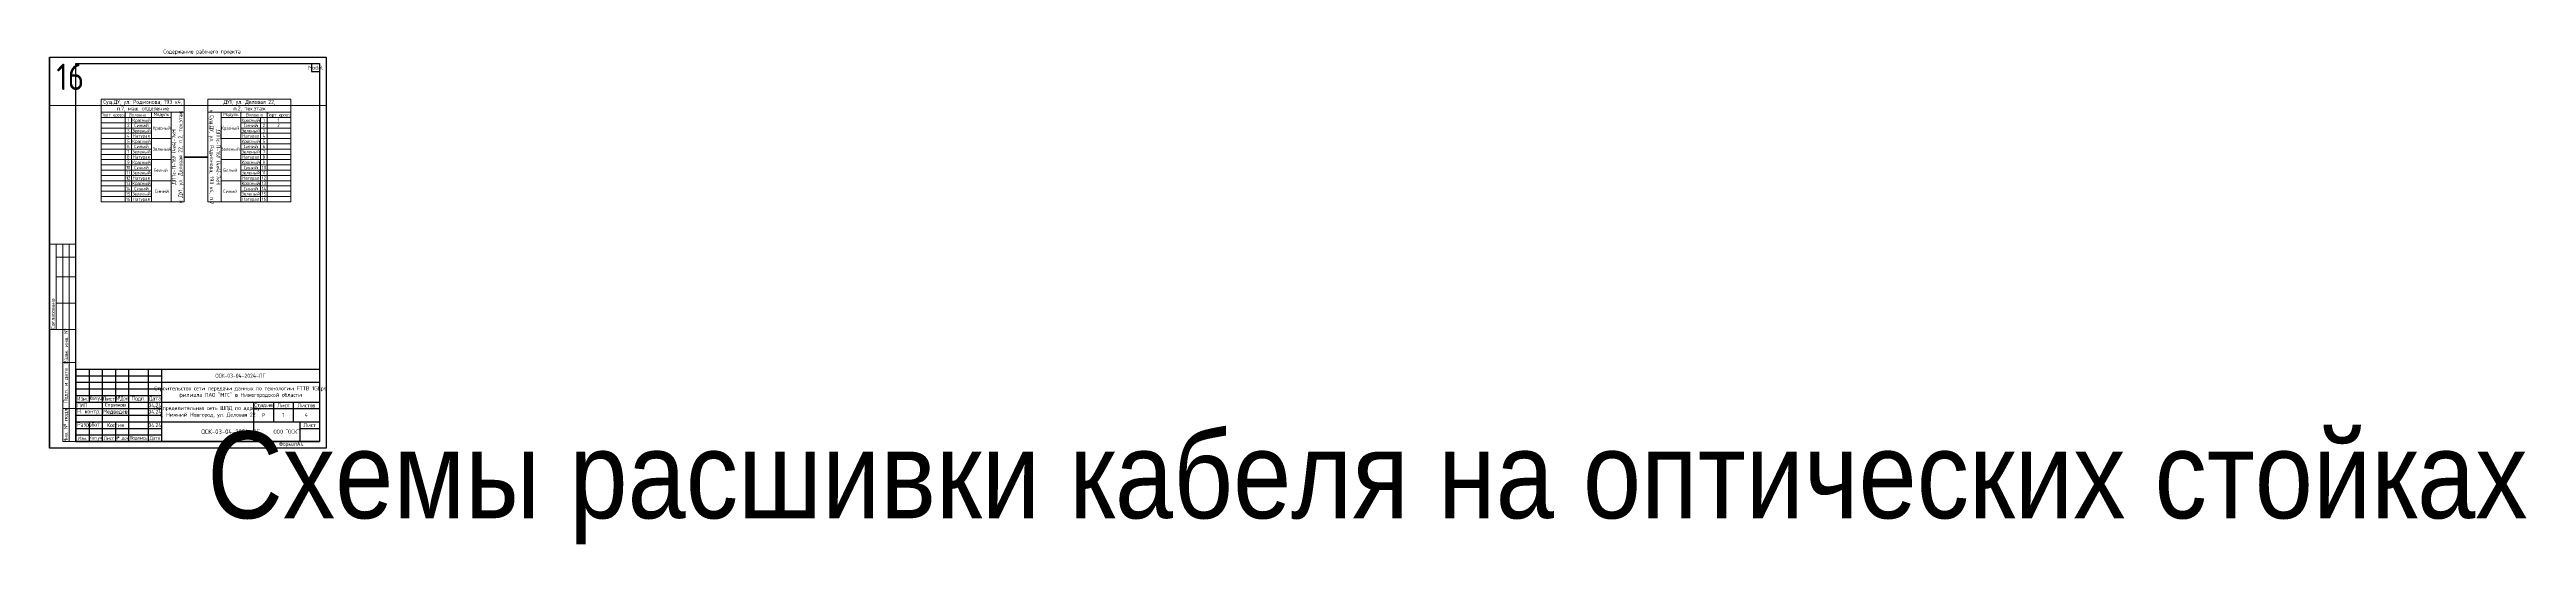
# Paper-space layout '16' of a CAD drawing. Extents: x 0 to 1881, y -73 to 303.
# The model-space entities are those that its viewports show. They can reach past a viewport. Long polylines and large blocks are cut down to what shows.
import ezdxf
from ezdxf.enums import TextEntityAlignment as Align

# ---------------------------------------------------------------- set-up
doc = ezdxf.new("R2018")
doc.units = 0
doc.header["$MEASUREMENT"] = 0
doc.layers.get('0').update_dxf_attribs({"linetype": 'CONTINUOUS'})
doc.layers.get('Defpoints').update_dxf_attribs({"linetype": 'CONTINUOUS'})
doc.layers.add('ВЭ', color=1, linetype='CONTINUOUS')
doc.styles.get("Standard").update_dxf_attribs({"font": ''})
doc.styles.add('мой', font='', dxfattribs={"width": 0.9, "height": 3})
doc.styles.get('Standard').set_extended_font_data('GOST Common')
doc.styles.get('мой').set_extended_font_data('GOST Common')

# ---------------------------------------------------------------- blocks, each defined once
blk = doc.blocks.new('*T52')
at = {"color": 0, "linetype": 'ByBlock', "lineweight": -2, "transparency": 16777216}
for p, q in [((0, 0), (6, 0)), ((0, 0), (0, -6)), ((6, 0), (6, -6)), ((0, -6), (6, -6))]:
    blk.add_line(p, q, dxfattribs=at)
blk = doc.blocks.new('*T50')
at = {"color": 0, "linetype": 'ByBlock', "lineweight": -2, "transparency": 16777216}
for p, q in [((0, 0), (185, 0)), ((0, 0), (0, -55)), ((10, 0), (10, -25)), ((20, 0), (20, -55)), ((30, 0), (30, -25)), ((40, 0), (40, -55)), ((55, 0), (55, -55)), ((65, 0), (65, -55)), ((185, 0), (185, -55)), ((0, -5), (65, -5)), ((0, -10), (185, -10)), ((0, -15), (65, -15)), ((0, -20), (65, -20)), ((0, -25), (185, -25)), ((0, -30), (65, -30)), ((0, -35), (65, -35)), ((135, -25), (135, -55)), ((135, -30), (185, -30)), ((150, -25), (150, -40)), ((165, -25), (165, -40)), ((0, -40), (185, -40)), ((0, -45), (65, -45)), ((0, -50), (65, -50)), ((0, -55), (185, -55))]:
    blk.add_line(p, q, dxfattribs=at)
at = {"color": 0, "transparency": 16777216, "char_height": 3, "style": 'мой'}
for s, insert, width, attachment_point in [('Строительство сети передачи данных по технологии FTTB 1Gbps филиала ПАО "МТС" в Нижегородской области', (125, -17.5), 119, 5), ('ОСК-03-04-2024-ЛГ', (125, -5), 119, 5), ('ГИП', (1, -27.5), 18, 4), ('Н. контр.', (1, -32.5), 18, 4), ('Изм.', (5, -22.5), 10, 5), ('{\\W0.7;Кол.уч}', (15, -22.5), 10, 5), ('Лист', (25, -22.5), 9, 5), ('Медведев', (30, -32.5), 19, 5), ('Стрижов', (30, -27.5), 19, 5), ('{\\W0.75;№Док}', (35, -22.5), 10, 5), ('Подп.', (47.5, -22.5), 15, 5), ('Дата', (60, -22.5), 10, 5), ('04.24', (60, -27.5), 9, 5), ('04.24', (60, -32.5), 9, 5), ('Распределительная сеть ШПД по адресу: г. Нижний Новгород, ул. Деловая 22 ', (100, -32.5), 69, 5), ('Стадия', (142.5, -27.5), 14, 5), ('Р', (142.5, -35), 14, 5), ('Лист', (157.5, -27.5), 14, 5), ('Листов', (175, -27.5), 19, 5), ('Разработ.', (1, -42.5), 18, 4), ('Костив', (30, -42.5), 19, 5), ('04.24', (60, -42.5), 9, 5), ('ООО "ОСК"', (160, -47.5), 49, 5)]:
    blk.add_mtext(s, dxfattribs=dict(at, insert=insert, width=width, attachment_point=attachment_point))
blk = doc.blocks.new('*T51')
at = {"color": 0, "linetype": 'ByBlock', "lineweight": 30, "transparency": 16777216}
for p, q in [((0, 0), (185, 0)), ((0, 0), (0, -15)), ((10, 0), (10, -15)), ((20, 0), (20, -15)), ((30, 0), (30, -15)), ((40, 0), (40, -15)), ((55, 0), (55, -15)), ((65, 0), (65, -15)), ((185, 0), (185, -15)), ((0, -15), (185, -15))]:
    blk.add_line(p, q, dxfattribs=at)
at = {"color": 0, "linetype": 'ByBlock', "lineweight": -2, "transparency": 16777216}
for p, q in [((170, 0), (170, -15)), ((0, -5), (65, -5)), ((0, -10), (65, -10)), ((170, -5), (185, -5))]:
    blk.add_line(p, q, dxfattribs=at)
at = {"color": 0, "lineweight": 18, "transparency": 16777216, "attachment_point": 5, "style": 'мой'}
for s, insert, char_height, width in [('Изм.', (5, -12.5), 2.5, 9), ('Кол.уч', (15, -12.5), 2.5, 9), ('Лист', (25, -12.5), 2.5, 9), ('№ док', (35, -12.5), 2.5, 9), ('Подпись', (47.5, -12.5), 2.5, 14), ('Дата', (60, -12.5), 2.5, 9), ('ОСК-03-04-2024-ЛГ', (117.5, -7.5), 3.5, 104), ('Лист', (177.5, -2.5), 3, 14)]:
    blk.add_mtext(s, dxfattribs=dict(at, insert=insert, char_height=char_height, width=width))
blk = doc.blocks.new('*U49')
at = {"lineweight": 13}
for p, q in [((0, 90), (0, 155)), ((0, 155), (20, 155)), ((5, 90), (5, 155)), ((10, 90), (10, 155)), ((15, 90), (15, 155)), ((20, 90), (20, 155)), ((5, 145), (20, 145)), ((5, 130), (20, 130)), ((5, 110), (20, 110)), ((0, 90), (20, 90)), ((10, 5), (10, 90)), ((10, 90), (20, 90)), ((15, 5), (15, 90)), ((20, 5), (20, 90)), ((10, 65), (20, 65)), ((10, 30), (20, 30)), ((10, 5), (20, 5)), ((10, 5), (10, 5))]:
    blk.add_line(p, q, dxfattribs=at)
at = {"color": 8, "lineweight": 0}
blk.add_line((0, 90), (0, 90), dxfattribs=at)
for points in [[(0, 297), (210, 297), (210, 0), (0, 0)], [(20, 292), (205, 292), (205, 5), (20, 5)]]:
    blk.add_lwpolyline(points, close=True)
for name, p in [('*T52', (199, 292)), ('*T50', (20, 60)), ('*T51', (20, 20))]:
    blk.add_blockref(name, p)
at = {"lineweight": 9, "insert": (2.5, 90.5), "char_height": 3, "width": 64, "attachment_point": 4, "rotation": 90, "style": 'мой'}
blk.add_mtext('{\\C256;Согласовано}', dxfattribs=at)
at = {"lineweight": 13, "char_height": 3, "attachment_point": 5, "rotation": 90, "style": 'мой'}
for s, insert, width in [('Взам. инв. №', (12.5, 77.5), 24), ('Подп. и дата', (12.5, 47.5), 34), ('Инв. № подл.', (12.5, 17.5), 24)]:
    blk.add_mtext(s, dxfattribs=dict(at, insert=insert, width=width))
at = {"insert": (174.2, 4.5), "char_height": 3, "width": 40.585, "attachment_point": 1, "style": 'мой'}
blk.add_mtext('Формат', dxfattribs=at)
at = {"style": 'мой', "width": 0.9}
for tag, p in [('лист', (202, 289)), ('НОМЕР_ЛИСТА', (177.5, 25.3)), ('К_ЛИСТОВ', (195, 25.3))]:
    blk.add_attdef(tag, text='', height=3, dxfattribs=at).set_placement(p, align=Align.MIDDLE_CENTER)
at = {"color": 7, "lineweight": 0, "ltscale": 0.1, "style": 'мой', "width": 0.9}
blk.add_attdef('ШИФР_ПРОЕКТА', text='', height=3, dxfattribs=at).set_placement((163, 55), align=Align.MIDDLE_LEFT)
at = {"lineweight": 30, "width": 0.9}
blk.add_attdef('НАЗВАНИЕ_ЛИСТА', text='', height=3, dxfattribs=at).set_placement((119.8, 12.7), align=Align.MIDDLE_CENTER)
at = {"style": 'мой', "width": 0.9}
blk.add_attdef('ФОРМАТ', text='', height=3, dxfattribs=at).set_placement((187.9, 3), align=Align.MIDDLE_LEFT)
blk = doc.blocks.new('*T13')
at = {"layer": 'Defpoints', "color": 8, "linetype": 'ByBlock', "lineweight": 0, "transparency": 16777216}
for p, q in [((0, 0), (7018, 0)), ((0, 0), (0, -36.7)), ((242, 0), (242, -36.7)), ((484, 0), (484, -36.7)), ((726, 0), (726, -36.7)), ((968, 0), (968, -36.7)), ((1210, 0), (1210, -36.7)), ((1452, 0), (1452, -36.7)), ((1694, 0), (1694, -36.7)), ((1936, 0), (1936, -36.7)), ((2178, 0), (2178, -36.7)), ((2420, 0), (2420, -36.7)), ((2662, 0), (2662, -36.7)), ((2904, 0), (2904, -36.7)), ((3146, 0), (3146, -36.7)), ((3388, 0), (3388, -36.7)), ((3630, 0), (3630, -36.7)), ((3872, 0), (3872, -36.7)), ((4114, 0), (4114, -36.7)), ((4356, 0), (4356, -36.7)), ((4598, 0), (4598, -36.7)), ((4840, 0), (4840, -36.7)), ((5082, 0), (5082, -36.7)), ((5324, 0), (5324, -36.7)), ((5566, 0), (5566, -36.7)), ((5808, 0), (5808, -36.7)), ((6050, 0), (6050, -36.7)), ((6292, 0), (6292, -36.7)), ((6534, 0), (6534, -36.7)), ((6776, 0), (6776, -36.7)), ((0, -36.7), (7018, -36.7))]:
    blk.add_line(p, q, dxfattribs=at)
at = {"layer": 'Defpoints', "color": 0, "linetype": 'ByBlock', "lineweight": -2, "transparency": 16777216}
blk.add_line((7018, 0), (7018, -36.7), dxfattribs=at)
at = {"layer": 'Defpoints', "color": 5, "linetype": 'Continuous', "lineweight": 0, "transparency": 16777216, "char_height": 20, "width": 232, "attachment_point": 1, "style": 'мой'}
for s, insert in [('1', (5, -5)), ('2', (247, -5)), ('3', (489, -5)), ('4', (731, -5)), ('5', (973, -5)), ('6', (1215, -5)), ('7', (1457, -5)), ('8', (1699, -5)), ('9', (1941, -5)), ('10', (2183, -5)), ('11', (2425, -5)), ('12', (2667, -5)), ('13', (2909, -5)), ('14', (3151, -5)), ('16', (3393, -5)), ('17', (3635, -5)), ('18', (3877, -5)), ('19', (4119, -5)), ('{\\fGOST Common|b0|i0|c204|p34;24', (4361, -5)), ('25', (4603, -5)), ('23', (4845, -5)), ('28', (5087, -5)), ('29', (5329, -5)), ('33', (5571, -5)), ('34', (5813, -5)), ('35', (6055, -5)), ('36', (6297, -5)), ('37', (6539, -5)), ('38', (6781, -5))]:
    blk.add_mtext(s, dxfattribs=dict(at, insert=insert))
blk = doc.blocks.new('*U14')
at = {"layer": 'ВЭ', "color": 250, "linetype": 'ByBlock', "lineweight": 18}
blk.add_lwpolyline([(-105, -148.5), (105, -148.5), (105, 148.5), (-105, 148.5), (-105, -148.5)], dxfattribs=at)
blk = doc.blocks.new('*U15')
at = {"layer": 'Defpoints', "color": 0, "linetype": 'ByBlock', "lineweight": -2, "transparency": 16777216}
blk.add_blockref('*U14', (3388, 0), dxfattribs=at)
blk = doc.blocks.new('*U73')
at = {"color": 7, "linetype": 'Continuous', "lineweight": 20}
blk.add_lwpolyline([(8, -1.5), (8, 2.5), (-7, 2.5), (-7, -1.5)], close=True, dxfattribs=at)
blk = doc.blocks.new('*U74')
at = {"color": 0, "linetype": 'ByBlock', "lineweight": -2, "transparency": 16777216}
for p in [(0, 0), (0, -4), (0, -8), (0, -12), (0, -16), (0, -20), (0, -24), (0, -28), (0, -32), (0, -36), (0, -40), (0, -44), (0, -48), (0, -52), (0, -56), (0, -60)]:
    blk.add_blockref('*U73', p, dxfattribs=at)
blk = doc.blocks.new('*U75')
at = {"color": 7, "linetype": 'Continuous', "lineweight": 20}
blk.add_lwpolyline([(-1, -2.5), (-1, 1.5), (-6, 1.5), (-6, -2.5)], close=True, dxfattribs=at)
blk = doc.blocks.new('*U78')
at = {"color": 0, "linetype": 'ByBlock', "lineweight": -2, "transparency": 16777216}
for p in [(0, 0), (0, -4), (0, -8), (0, -12), (0, -16), (0, -20), (0, -24), (0, -28), (0, -32), (0, -36), (0, -40), (0, -44), (0, -48), (0, -52), (0, -56), (0, -60)]:
    blk.add_blockref('*U75', p, dxfattribs=at)
blk = doc.blocks.new('*U79')
at = {"color": 7, "linetype": 'Continuous', "lineweight": 20}
blk.add_lwpolyline([(8, -1.5), (8, 2.5), (-10, 2.5), (-10, -1.5)], close=True, dxfattribs=at)
blk = doc.blocks.new('*U80')
at = {"color": 0, "linetype": 'ByBlock', "lineweight": -2, "transparency": 16777216}
for p in [(0, 0), (0, -4), (0, -8), (0, -12), (0, -16), (0, -20), (0, -24), (0, -28), (0, -32), (0, -36), (0, -40), (0, -44), (0, -48), (0, -52), (0, -56), (0, -60), (0, -64)]:
    blk.add_blockref('*U79', p, dxfattribs=at)
blk = doc.blocks.new('*U65')
at = {"color": 7, "linetype": 'Continuous', "lineweight": 20}
blk.add_lwpolyline([(8, -1.5), (8, 2.5), (-7, 2.5), (-7, -1.5)], close=True, dxfattribs=at)
blk = doc.blocks.new('*U66')
at = {"color": 0, "linetype": 'ByBlock', "lineweight": -2, "transparency": 16777216}
for p in [(0, 0), (0, -4), (0, -8), (0, -12), (0, -16), (0, -20), (0, -24), (0, -28), (0, -32), (0, -36), (0, -40), (0, -44), (0, -48), (0, -52), (0, -56), (0, -60)]:
    blk.add_blockref('*U65', p, dxfattribs=at)
blk = doc.blocks.new('*U67')
at = {"color": 7, "linetype": 'Continuous', "lineweight": 20}
blk.add_lwpolyline([(-1, -2.5), (-1, 1.5), (-6, 1.5), (-6, -2.5)], close=True, dxfattribs=at)
blk = doc.blocks.new('*U68')
at = {"color": 0, "linetype": 'ByBlock', "lineweight": -2, "transparency": 16777216}
for p in [(0, 0), (0, -4), (0, -8), (0, -12), (0, -16), (0, -20), (0, -24), (0, -28), (0, -32), (0, -36), (0, -40), (0, -44), (0, -48), (0, -52), (0, -56), (0, -60)]:
    blk.add_blockref('*U67', p, dxfattribs=at)
blk = doc.blocks.new('*U69')
at = {"color": 7, "linetype": 'Continuous', "lineweight": 20}
blk.add_lwpolyline([(8, -1.5), (8, 2.5), (-10, 2.5), (-10, -1.5)], close=True, dxfattribs=at)
blk = doc.blocks.new('*U70')
at = {"color": 0, "linetype": 'ByBlock', "lineweight": -2, "transparency": 16777216}
for p in [(0, 0), (0, -4), (0, -8), (0, -12), (0, -16), (0, -20), (0, -24), (0, -28), (0, -32), (0, -36), (0, -40), (0, -44), (0, -48), (0, -52), (0, -56), (0, -60), (0, -64)]:
    blk.add_blockref('*U69', p, dxfattribs=at)
blk = doc.blocks.new('*U71')
at = {"color": 7, "linetype": 'Continuous', "lineweight": 15}
blk.add_lwpolyline([(7.5, 8), (-7.5, 8), (-7.5, -8), (7.5, -8)], close=True, dxfattribs=at)
blk = doc.blocks.new('*U72')
at = {"color": 0, "linetype": 'ByBlock', "lineweight": -2, "transparency": 16777216}
for p in [(0, 0), (0, -16), (0, -32), (0, -48)]:
    blk.add_blockref('*U71', p, dxfattribs=at)
blk = doc.blocks.new('*U76')
at = {"color": 7, "linetype": 'Continuous', "lineweight": 15}
blk.add_lwpolyline([(7.5, 8), (-7.5, 8), (-7.5, -8), (7.5, -8)], close=True, dxfattribs=at)
blk = doc.blocks.new('*U77')
at = {"color": 0, "linetype": 'ByBlock', "lineweight": -2, "transparency": 16777216}
for p in [(0, 0), (0, -16), (0, -32), (0, -48)]:
    blk.add_blockref('*U76', p, dxfattribs=at)

msp = doc.modelspace()

# ---------------------------------------------------------------- linework, layer by layer
at = {"color": 7, "linetype": 'Continuous', "lineweight": 15}
for points in [[(10202.1, 3930.1), (10265.1, 3930.1), (10265.1, 3940.1), (10202.1, 3940.1)], [(10346.1, 3930.1), (10283.1, 3930.1), (10283.1, 3940.1), (10346.1, 3940.1)], [(10240.1, 3930.1), (10255.1, 3930.1), (10255.1, 3926.1), (10240.1, 3926.1)], [(10255.1, 3930.1), (10265.1, 3930.1), (10265.1, 3862.1), (10255.1, 3862.1)], [(10293.1, 3930.1), (10283.1, 3930.1), (10283.1, 3862.1), (10293.1, 3862.1)], [(10308.1, 3930.1), (10293.1, 3930.1), (10293.1, 3926.1), (10308.1, 3926.1)]]:
    msp.add_lwpolyline(points, close=True, dxfattribs=at)
at = {"color": 7, "linetype": 'Continuous', "lineweight": 40}
msp.add_lwpolyline([(10265.1, 3896.1), (10283.1, 3896.1)], dxfattribs=at)

# ---------------------------------------------------------------- block references
msp.add_blockref('*T13', (6775, 3972))
at = {"color": 7, "linetype": 'Continuous', "lineweight": 15}
for name, p in [('*U80', (10212.1, 3927.6)), ('*U78', (10226.1, 3924.6)), ('*U74', (10232.1, 3923.6)), ('*U72', (10247.6, 3918.1)), ('*U77', (10300.6, 3918.1))]:
    msp.add_blockref(name, p, dxfattribs=at)
at = {"color": 7, "linetype": 'Continuous', "lineweight": 15, "xscale": -1}
for name, p in [('*U66', (10316.1, 3923.6)), ('*U68', (10322.1, 3924.6)), ('*U70', (10336.1, 3927.6))]:
    msp.add_blockref(name, p, dxfattribs=at)
at = {"layer": 'Defpoints'}
msp.add_blockref('*U15', (6880, 3823.5), dxfattribs=at)

# ---------------------------------------------------------------- texts
at = {"color": 7, "style": 'мой', "width": 0.9}
for s, rotation, p in [('Порт кросса', 359.8616, (10211.1, 3928.1)), ('Зеленый', 0.1384, (10232.6, 3916.1)), ('Красный', 0.1384, (10232.6, 3924.1)), ('Натурал', 0.1384, (10232.6, 3912.1)), ('Синий', 0.1384, (10232.6, 3920.1)), ('Красный', 359.8616, (10248.1, 3918.1)), ('Красный', 0.1384, (10300.1, 3918.1)), ('Зеленый', 0.1384, (10315.6, 3916.1)), ('Красный', 0.1384, (10315.6, 3924.1)), ('Натурал', 0.1384, (10315.6, 3912.1)), ('Синий', 0.1384, (10315.6, 3920.1)), ('Порт кросса', 0.1384, (10337.1, 3928.1)), ('2', 359.8616, (10336.6, 3920.1)), ('1', 359.8616, (10336.6, 3924.1)), ('Зеленый', 0.1384, (10232.6, 3900.1)), ('Красный', 0.1384, (10232.6, 3908.1)), ('Натурал', 0.1384, (10232.6, 3896.1)), ('Синий', 0.1384, (10232.6, 3904.1)), ('Зеленый', 359.8616, (10248.1, 3902.1)), ('Зеленый', 0.1384, (10300.1, 3902.1)), ('Зеленый', 0.1384, (10315.6, 3900.1)), ('Красный', 0.1384, (10315.6, 3908.1)), ('Натурал', 0.1384, (10315.6, 3896.1)), ('Синий', 0.1384, (10315.6, 3904.1)), ('Зеленый', 0.1384, (10232.6, 3884.1)), ('Красный', 0.1384, (10232.6, 3892.1)), ('Красный', 0.1384, (10232.6, 3876.1)), ('Натурал', 0.1384, (10232.6, 3880.1)), ('Синий', 0.1384, (10232.6, 3888.1)), ('Белый ', 359.8616, (10248.1, 3886.1)), ('Белый ', 0.1384, (10300.9, 3886.1)), ('Зеленый', 0.1384, (10315.6, 3884.1)), ('Красный', 0.1384, (10315.6, 3892.1)), ('Красный', 0.1384, (10315.6, 3876.1)), ('Натурал', 0.1384, (10315.6, 3880.1)), ('Синий', 0.1384, (10315.6, 3888.1)), ('Зеленый', 0.1384, (10232.6, 3868.1)), ('Натурал', 0.1384, (10232.6, 3864.1)), ('Синий', 0.1384, (10232.6, 3872.1)), ('Синий', 359.8616, (10248.1, 3870.1)), ('Синий', 0.1384, (10300.1, 3870.1)), ('Зеленый', 0.1384, (10315.6, 3868.1)), ('Натурал', 0.1384, (10315.6, 3864.1)), ('Синий', 0.1384, (10315.6, 3872.1))]:
    msp.add_text(s, height=2.5, rotation=rotation, dxfattribs=at).set_placement(p, align=Align.MIDDLE_CENTER)
for s, rotation, p in [('4', 359.8616, (10222.6, 3912.1)), ('2', 359.8616, (10222.6, 3920.1)), ('3', 359.8616, (10222.6, 3916.1)), ('1', 359.8616, (10222.6, 3924.1)), ('Волокно', 359.8616, (10229.7, 3928.1)), ('Модуль', 359.8616, (10247.7, 3928.1)), ('Модуль', 0.1384, (10300.5, 3928.1)), ('Волокно', 0.1384, (10318.5, 3928.1)), ('4', 0.1384, (10325.6, 3912.1)), ('2', 0.1384, (10325.6, 3920.1)), ('3', 0.1384, (10325.6, 3916.1)), ('1', 0.1384, (10325.6, 3924.1)), ('5', 359.8616, (10222.6, 3908.1)), ('6', 359.8616, (10222.6, 3904.1)), ('7', 359.8616, (10222.6, 3900.1)), ('8', 359.8616, (10222.6, 3896.1)), ('5', 0.1384, (10325.6, 3908.1)), ('6', 0.1384, (10325.6, 3904.1)), ('7', 0.1384, (10325.6, 3900.1)), ('8', 0.1384, (10325.6, 3896.1)), ('10', 359.8616, (10222.6, 3888.1)), ('12', 359.8616, (10222.6, 3880.1)), ('13', 359.8616, (10222.6, 3876.1)), ('11', 359.8616, (10222.6, 3884.1)), ('9', 359.8616, (10222.6, 3892.1)), ('10', 0.1384, (10325.6, 3888.1)), ('12', 0.1384, (10325.6, 3880.1)), ('13', 0.1384, (10325.6, 3876.1)), ('11', 0.1384, (10325.6, 3884.1)), ('9', 0.1384, (10325.6, 3892.1)), ('14', 359.8616, (10222.6, 3872.1)), ('15', 359.8616, (10222.6, 3868.1)), ('16', 359.8616, (10222.6, 3864.1)), ('14', 0.1384, (10325.6, 3872.1)), ('15', 0.1384, (10325.6, 3868.1)), ('16', 0.1384, (10325.6, 3864.1))]:
    msp.add_text(s, height=2.5, rotation=rotation, dxfattribs=at).set_placement(p, align=Align.MIDDLE)
at = {"color": 7, "linetype": 'Continuous', "lineweight": 20, "char_height": 3, "width": 63, "attachment_point": 5, "style": 'мой'}
for s, insert in [('{\\fGOST Common|b0|i0|c204|p34;Сущ.ДУ}, {\\fGOST Common|b0|i0|c204|p34;ул. Родионова, 193 к4}, \\P{\\fGOST Common|b0|i0|c204|p34;п}.7, {\\fGOST Common|b0|i0|c204|p34;маш. отделение}', (10233.6, 3935.1)), ('{\\fGOST Common|b0|i0|c204|p34;ДУ1}, {\\fGOST Common|b0|i0|c204|p34;ул. Деловая 22}, \\P{\\fGOST Common|b0|i0|c204|p34;п}.{\\fGOST Common|b0|i0|c204|p34;2}, {\\fGOST Common|b0|i0|c204|p34;тех.этаж}', (10314.6, 3935.1))]:
    msp.add_mtext(s, dxfattribs=dict(at, insert=insert))
at = {"color": 7, "linetype": 'Continuous', "lineweight": 20, "char_height": 3, "width": 68, "attachment_point": 5, "style": 'мой'}
for s, insert, rotation in [('{\\fGOST Common|b0|i0|c204|p34;ДПТс-П-16У (4х4)-7кН }\\P{\\fGOST Common|b0|i0|c204|p34;к ДУ1}, {\\fGOST Common|b0|i0|c204|p34;ул. Деловая 22}, {\\fGOST Common|b0|i0|c204|p34;п}.{\\fGOST Common|b0|i0|c204|p34;2}, {\\fGOST Common|b0|i0|c204|p34;тех.этаж}', (10260.1, 3896.1), 90), ('{\\fGOST Common|b0|i0|c204|p34;ДПТс-П-16У (4х4)-7кН }\\P{\\fGOST Common|b0|i0|c204|p34;к Сущ.ДУ}, {\\fGOST Common|b0|i0|c204|p34;ул. Родионова, 193 к4}, {\\fGOST Common|b0|i0|c204|p34;п}.7', (10288.1, 3896.1), 270)]:
    msp.add_mtext(s, dxfattribs=dict(at, insert=insert, rotation=rotation))

psp = doc.layouts.new('16')

# ---------------------------------------------------------------- block references
ref = psp.add_blockref('*U49', (0, 0))
ref.add_attrib('лист', 'Model', dxfattribs={"height": 3, "style": 'мой', "width": 0.9}).set_placement((202, 289), align=Align.MIDDLE_CENTER)
ref.add_attrib('НОМЕР_ЛИСТА', '1', dxfattribs={"height": 3, "style": 'мой', "width": 0.9}).set_placement((177.5, 25.2), align=Align.MIDDLE_CENTER)
ref.add_attrib('К_ЛИСТОВ', '4', dxfattribs={"height": 3, "style": 'мой', "width": 0.9}).set_placement((195, 25.2), align=Align.MIDDLE_CENTER)
lines = psp.add_mtext('\\W0.9000;Схемы расшивки кабеля на оптических стойках', dxfattribs={"insert": (119.8, 12.7), "char_height": 66, "attachment_point": 1})
ref.add_attrib('НАЗВАНИЕ_ЛИСТА', '', (119.8, 12.7)).embed_mtext(lines)
ref.add_attrib('Чертеж', 'Содержание рабочего проекта', dxfattribs={"height": 3, "style": 'мой', "width": 0.9}).set_placement((115.8, 301.2), align=Align.MIDDLE_CENTER)
ref.add_attrib('ФОРМАТ', 'А4', dxfattribs={"height": 3, "style": 'мой', "width": 0.9}).set_placement((187.8, 3), align=Align.MIDDLE_LEFT)

# ---------------------------------------------------------------- viewports
at = {"layer": 'ВЭ', "color": 1}
psp.add_viewport(center=(105, 148.5), size=(210, 297), view_center_point=(10267.8, 3823.5), view_height=297.01, dxfattribs=at)

doc.saveas('drawing.dxf')
